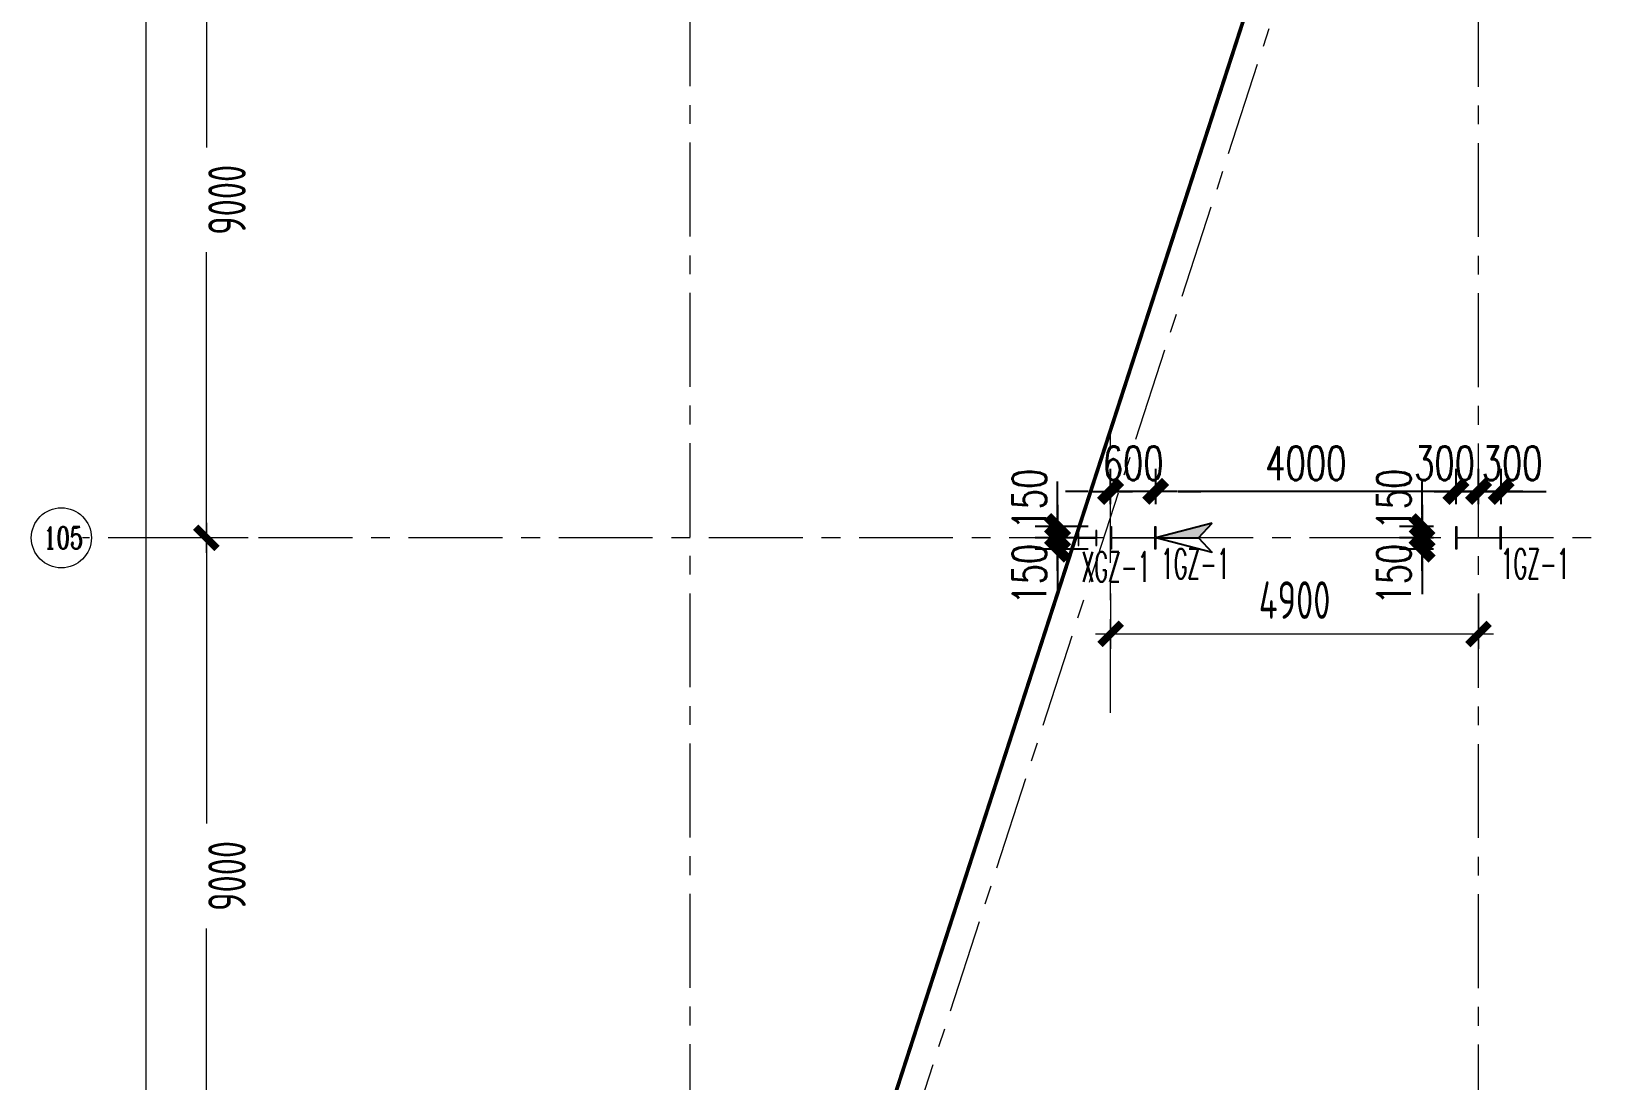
# Model space of a CAD drawing. Extents: x -1201378 to 2367219, y -619313 to 244905.
# Drawn here: x 82366 to 103229, y 166427 to 180395 of the extents above; entities that cross this region are included whole.
import ezdxf
from ezdxf.enums import TextEntityAlignment as Align

# ---------------------------------------------------------------- set-up
doc = ezdxf.new("R2010")
doc.units = 0
doc.header["$LTSCALE"] = 1000
doc.linetypes.add('CENTER', pattern=[2, 1.25, -0.25, 0.25, -0.25])
doc.linetypes.add('HIDDEN', pattern=[0.375, 0.25, -0.125])
doc.layers.get('0').update_dxf_attribs({"linetype": 'CONTINUOUS'})
doc.layers.get('Defpoints').update_dxf_attribs({"linetype": 'CONTINUOUS'})
for name, color, linetype, lineweight in [('S-axis', 111, 'CONTINUOUS', 0), ('S-col', 2, 'CONTINUOUS', 0), ('S-dote', 5, 'CENTER', 0)]:
    doc.layers.add(name, color=color, linetype=linetype, lineweight=lineweight)
for name, color, linetype in [('S-CJGC', 5, 'CONTINUOUS'), ('S-DIMZ', 115, 'CONTINUOUS'), ('S-SGJ', 21, 'CONTINUOUS'), ('S-SHAPE2', 165, 'HIDDEN')]:
    doc.layers.add(name, color=color, linetype=linetype)
doc.styles.add('_TCH_AXIS', font='COMPLEX', dxfattribs={"bigfont": 'GBCBIG'})
doc.styles.add('SS1', font='tj-romans1.shx', dxfattribs={"width": 0.7, "bigfont": 'tj-hztxt1.shx'})
doc.styles.add('TSSD_Dimension', font='tssdeng.shx', dxfattribs={"width": 0.7, "bigfont": 'hztxt.shx'})
doc.dimstyles.new('S-150-ARCHI', dxfattribs={"dimscale": 150, "dimtxt": 3, "dimasz": 2, "dimexe": 2, "dimexo": 2, "dimgap": 1, "dimtad": 1, "dimdec": 0, "dimzin": 0, "dimdsep": 46, "dimtxsty": 'SS1', "dimblk1": 'TT', "dimblk2": 'TT', "dimsah": 1, "dimcen": 1, "dimclrd": 256, "dimclre": 256, "dimclrt": 256, "dimadec": 0, "dimazin": 0, "dimtfac": 1, "dimtdec": 0, "dimtix": 1, "dimtmove": 2, "dimatfit": 0, "dimldrblk": 'TT', "dimfxl": 2, "dimtolj": 1, "dimtzin": 0, "dimarcsym": 0})
doc.dimstyles.new('TSSD_200_200', dxfattribs={"dimtxt": 500, "dimasz": 200, "dimexe": 200, "dimexo": 500, "dimgap": 200, "dimtad": 1, "dimdec": 0, "dimzin": 0, "dimdsep": 46, "dimtxsty": 'TSSD_Dimension', "dimblk": 'ARCHTICK', "dimcen": 0, "dimdle": 200, "dimclrt": 7, "dimadec": 0, "dimazin": 0, "dimtfac": 1, "dimtdec": 0, "dimtix": 1, "dimtmove": 2, "dimatfit": 3, "dimfxl": 1, "dimtolj": 1, "dimtzin": 0, "dimarcsym": 0})

# ---------------------------------------------------------------- blocks, each defined once
blk = doc.blocks.new('_FZH')
at = {"layer": 'S-col'}
blk.add_lwpolyline([(-0.375, -0.188), (-0.375, 0.187), (-0.36, 0.187), (-0.36, 0.005), (0.36, 0.005), (0.36, 0.187), (0.375, 0.187), (0.375, -0.188), (0.36, -0.188), (0.36, -0.005), (-0.36, -0.005), (-0.36, -0.188)], close=True, dxfattribs=at)
blk = doc.blocks.new('w4234324')
at = {"layer": 'S-col', "xscale": 800.0000000000005, "yscale": 800.0000000000005, "zscale": 800.0000000000005}
for p in [(-248054, 777820), (-243454, 777820)]:
    blk.add_blockref('_FZH', p, dxfattribs=at)
blk = doc.blocks.new('_ArchTick')
at = {"color": 0, "linetype": 'ByBlock', "const_width": 0.5}
blk.add_lwpolyline([(-0.71, -0.71), (0.71, 0.71)], dxfattribs=at)
blk = doc.blocks.new('*D2985')
at = {"layer": 'Defpoints', "color": 0, "transparency": 16777216}
for p in [(-215303, 61027), (-214244, 61027), (-214244, 52027)]:
    blk.add_point(p, dxfattribs=at)
at = {"layer": 'S-axis', "color": 0, "lineweight": -2, "transparency": 16777216}
for p, q in [((-215303, 61227), (-215303, 57225)), ((-214744, 61027), (-215503, 61027)), ((-215303, 51827), (-215303, 55829)), ((-214744, 52027), (-215503, 52027))]:
    blk.add_line(p, q, dxfattribs=at)
at = {"layer": 'S-axis', "color": 0, "lineweight": -2, "transparency": 16777216, "xscale": 200, "yscale": 200, "zscale": 200}
for p, rotation in [((-215303, 61027), 90), ((-215303, 52027), 270)]:
    blk.add_blockref('_ArchTick', p, dxfattribs=dict(at, rotation=rotation))
at = {"layer": 'S-axis', "color": 7, "transparency": 16777216, "insert": (-215028, 56527), "char_height": 500, "attachment_point": 5, "rotation": 90, "style": 'TSSD_Dimension'}
blk.add_mtext('\\A1;9000', dxfattribs=at)
blk = doc.blocks.new('*D2986')
at = {"layer": 'Defpoints', "color": 0, "transparency": 16777216}
for p in [(-215303, 70027), (-214244, 70027), (-214244, 61027)]:
    blk.add_point(p, dxfattribs=at)
at = {"layer": 'S-axis', "color": 0, "lineweight": -2, "transparency": 16777216}
for p, q in [((-215303, 70227), (-215303, 66225)), ((-214744, 70027), (-215503, 70027)), ((-215303, 60827), (-215303, 64829)), ((-214744, 61027), (-215503, 61027))]:
    blk.add_line(p, q, dxfattribs=at)
at = {"layer": 'S-axis', "color": 0, "lineweight": -2, "transparency": 16777216, "xscale": 200, "yscale": 200, "zscale": 200}
for p, rotation in [((-215303, 70027), 90), ((-215303, 61027), 270)]:
    blk.add_blockref('_ArchTick', p, dxfattribs=dict(at, rotation=rotation))
at = {"layer": 'S-axis', "color": 7, "transparency": 16777216, "insert": (-215028, 65527), "char_height": 500, "attachment_point": 5, "rotation": 90, "style": 'TSSD_Dimension'}
blk.add_mtext('\\A1;9000', dxfattribs=at)
blk = doc.blocks.new('*D3020')
at = {"layer": 'Defpoints', "color": 0, "transparency": 16777216}
for p in [(-216103, 115727), (-214344, 115727), (-214344, 24327)]:
    blk.add_point(p, dxfattribs=at)
at = {"layer": 'S-axis', "color": 0, "lineweight": -2, "transparency": 16777216}
for p, q in [((-216103, 115927), (-216103, 70833)), ((-214844, 115727), (-216303, 115727)), ((-216103, 24127), (-216103, 69221)), ((-214844, 24327), (-216303, 24327))]:
    blk.add_line(p, q, dxfattribs=at)
at = {"layer": 'S-axis', "color": 0, "lineweight": -2, "transparency": 16777216, "xscale": 200, "yscale": 200, "zscale": 200}
for p, rotation in [((-216103, 115727), 90), ((-216103, 24327), 270)]:
    blk.add_blockref('_ArchTick', p, dxfattribs=dict(at, rotation=rotation))
at = {"layer": 'S-axis', "color": 7, "transparency": 16777216, "insert": (-215828, 70027), "char_height": 500, "attachment_point": 5, "rotation": 90, "style": 'TSSD_Dimension'}
blk.add_mtext('\\A1;91400', dxfattribs=at)
blk = doc.blocks.new('*D3039')
at = {"layer": 'Defpoints', "color": 0, "transparency": 16777216}
for p in [(-203258, 60787), (-198358, 60787), (-198358, 59749)]:
    blk.add_point(p, dxfattribs=at)
at = {"layer": 'S-axis', "color": 0, "lineweight": -2, "transparency": 16777216}
for p, q in [((-203258, 60287), (-203258, 59549)), ((-198358, 60287), (-198358, 59549)), ((-203458, 59749), (-198158, 59749))]:
    blk.add_line(p, q, dxfattribs=at)
at = {"layer": 'S-axis', "color": 0, "lineweight": -2, "transparency": 16777216, "xscale": 200, "yscale": 200, "zscale": 200, "rotation": 180}
blk.add_blockref('_ArchTick', (-203258, 59749), dxfattribs=at)
at = {"layer": 'S-axis', "color": 0, "lineweight": -2, "transparency": 16777216, "xscale": 200, "yscale": 200, "zscale": 200}
blk.add_blockref('_ArchTick', (-198358, 59749), dxfattribs=at)
at = {"layer": 'S-axis', "color": 7, "transparency": 16777216, "insert": (-200808, 60199), "char_height": 500, "attachment_point": 5, "style": 'TSSD_Dimension'}
blk.add_mtext('\\A1;4900', dxfattribs=at)
blk = doc.blocks.new('TT')
blk.add_line((-0.969, 0), (0.969, 0))
at = {"const_width": 0.45}
blk.add_lwpolyline([(-0.442, -0.442), (0.442, 0.442)], dxfattribs=at)
blk = doc.blocks.new('*D5037')
at = {"layer": 'Defpoints', "color": 0, "transparency": 16777216}
for p in [(100890, 173652), (101342, 173652), (101342, 173502)]:
    blk.add_point(p, dxfattribs=at)
at = {"layer": 'S-DIMZ', "lineweight": -2, "transparency": 16777216}
for p, q in [((100890, 173952), (100890, 174252)), ((101042, 173652), (100590, 173652)), ((100890, 173502), (100890, 173652)), ((101042, 173502), (100590, 173502)), ((100890, 173202), (100890, 172902))]:
    blk.add_line(p, q, dxfattribs=at)
at = {"layer": 'S-DIMZ', "lineweight": -2, "transparency": 16777216, "xscale": 300, "yscale": 300, "zscale": 300}
for p, rotation in [((100890, 173652), 270), ((100890, 173502), 90)]:
    blk.add_blockref('TT', p, dxfattribs=dict(at, rotation=rotation))
at = {"layer": 'S-DIMZ', "transparency": 16777216, "insert": (100515, 173168), "char_height": 450, "attachment_point": 5, "rotation": 90, "style": 'SS1'}
blk.add_mtext('\\A1;150', dxfattribs=at)
blk = doc.blocks.new('*D5038')
at = {"layer": 'Defpoints', "color": 0, "transparency": 16777216}
for p in [(100890, 173802), (101342, 173802), (101342, 173652)]:
    blk.add_point(p, dxfattribs=at)
at = {"layer": 'S-DIMZ', "lineweight": -2, "transparency": 16777216}
for p, q in [((100890, 174102), (100890, 174402)), ((101042, 173802), (100590, 173802)), ((100890, 173652), (100890, 173802)), ((101042, 173652), (100590, 173652)), ((100890, 173352), (100890, 173052))]:
    blk.add_line(p, q, dxfattribs=at)
at = {"layer": 'S-DIMZ', "lineweight": -2, "transparency": 16777216, "xscale": 300, "yscale": 300, "zscale": 300}
for p, rotation in [((100890, 173802), 270), ((100890, 173652), 90)]:
    blk.add_blockref('TT', p, dxfattribs=dict(at, rotation=rotation))
at = {"layer": 'S-DIMZ', "transparency": 16777216, "insert": (100515, 174167), "char_height": 450, "attachment_point": 5, "rotation": 90, "style": 'SS1'}
blk.add_mtext('\\A1;150', dxfattribs=at)
blk = doc.blocks.new('*D5039')
at = {"layer": 'Defpoints', "color": 0, "transparency": 16777216}
for p in [(101642, 174270), (101342, 173802), (101642, 173802)]:
    blk.add_point(p, dxfattribs=at)
at = {"layer": 'S-DIMZ', "lineweight": -2, "transparency": 16777216}
for p, q in [((101342, 174102), (101342, 174570)), ((101642, 174102), (101642, 174570)), ((101042, 174270), (100742, 174270)), ((101342, 174270), (101642, 174270)), ((101942, 174270), (102242, 174270))]:
    blk.add_line(p, q, dxfattribs=at)
at = {"layer": 'S-DIMZ', "lineweight": -2, "transparency": 16777216, "xscale": 300, "yscale": 300, "zscale": 300}
blk.add_blockref('TT', (101342, 174270), dxfattribs=at)
at = {"layer": 'S-DIMZ', "lineweight": -2, "transparency": 16777216, "xscale": 300, "yscale": 300, "zscale": 300, "rotation": 180}
blk.add_blockref('TT', (101642, 174270), dxfattribs=at)
at = {"layer": 'S-DIMZ', "transparency": 16777216, "insert": (101189, 174645), "char_height": 450, "attachment_point": 5, "style": 'SS1'}
blk.add_mtext('\\A1;300', dxfattribs=at)
blk = doc.blocks.new('*D5040')
at = {"layer": 'Defpoints', "color": 0, "transparency": 16777216}
for p in [(101942, 174270), (101642, 173802), (101942, 173802)]:
    blk.add_point(p, dxfattribs=at)
at = {"layer": 'S-DIMZ', "lineweight": -2, "transparency": 16777216}
for p, q in [((101642, 174102), (101642, 174570)), ((101942, 174102), (101942, 174570)), ((101342, 174270), (101042, 174270)), ((101642, 174270), (101942, 174270)), ((102242, 174270), (102542, 174270))]:
    blk.add_line(p, q, dxfattribs=at)
at = {"layer": 'S-DIMZ', "lineweight": -2, "transparency": 16777216, "xscale": 300, "yscale": 300, "zscale": 300}
blk.add_blockref('TT', (101642, 174270), dxfattribs=at)
at = {"layer": 'S-DIMZ', "lineweight": -2, "transparency": 16777216, "xscale": 300, "yscale": 300, "zscale": 300, "rotation": 180}
blk.add_blockref('TT', (101942, 174270), dxfattribs=at)
at = {"layer": 'S-DIMZ', "transparency": 16777216, "insert": (102089, 174645), "char_height": 450, "attachment_point": 5, "style": 'SS1'}
blk.add_mtext('\\A1;300', dxfattribs=at)
blk = doc.blocks.new('*D5101')
at = {"layer": 'Defpoints', "color": 0, "transparency": 16777216}
for p in [(96035, 173652), (96742, 173652), (96742, 173502)]:
    blk.add_point(p, dxfattribs=at)
at = {"layer": 'S-DIMZ', "lineweight": -2, "transparency": 16777216}
for p, q in [((96035, 173952), (96035, 174252)), ((96442, 173652), (95735, 173652)), ((96035, 173502), (96035, 173652)), ((96442, 173502), (95735, 173502)), ((96035, 173202), (96035, 172902))]:
    blk.add_line(p, q, dxfattribs=at)
at = {"layer": 'S-DIMZ', "lineweight": -2, "transparency": 16777216, "xscale": 300, "yscale": 300, "zscale": 300}
for p, rotation in [((96035, 173652), 270), ((96035, 173502), 90)]:
    blk.add_blockref('TT', p, dxfattribs=dict(at, rotation=rotation))
at = {"layer": 'S-DIMZ', "transparency": 16777216, "insert": (95660, 173168), "char_height": 450, "attachment_point": 5, "rotation": 90, "style": 'SS1'}
blk.add_mtext('\\A1;150', dxfattribs=at)
blk = doc.blocks.new('*D5102')
at = {"layer": 'Defpoints', "color": 0, "transparency": 16777216}
for p in [(96035, 173802), (96742, 173802), (96742, 173652)]:
    blk.add_point(p, dxfattribs=at)
at = {"layer": 'S-DIMZ', "lineweight": -2, "transparency": 16777216}
for p, q in [((96035, 174102), (96035, 174402)), ((96442, 173802), (95735, 173802)), ((96035, 173652), (96035, 173802)), ((96442, 173652), (95735, 173652)), ((96035, 173352), (96035, 173052))]:
    blk.add_line(p, q, dxfattribs=at)
at = {"layer": 'S-DIMZ', "lineweight": -2, "transparency": 16777216, "xscale": 300, "yscale": 300, "zscale": 300}
for p, rotation in [((96035, 173802), 270), ((96035, 173652), 90)]:
    blk.add_blockref('TT', p, dxfattribs=dict(at, rotation=rotation))
at = {"layer": 'S-DIMZ', "transparency": 16777216, "insert": (95660, 174167), "char_height": 450, "attachment_point": 5, "rotation": 90, "style": 'SS1'}
blk.add_mtext('\\A1;150', dxfattribs=at)
blk = doc.blocks.new('*D5103')
at = {"layer": 'Defpoints', "color": 0, "transparency": 16777216}
for p in [(97342, 174270), (97342, 173802), (101342, 173802)]:
    blk.add_point(p, dxfattribs=at)
at = {"layer": 'S-DIMZ', "lineweight": -2, "transparency": 16777216}
for p, q in [((97342, 174102), (97342, 174570)), ((101342, 174102), (101342, 174570)), ((101042, 174270), (97642, 174270))]:
    blk.add_line(p, q, dxfattribs=at)
at = {"layer": 'S-DIMZ', "lineweight": -2, "transparency": 16777216, "xscale": 300, "yscale": 300, "zscale": 300, "rotation": 180}
blk.add_blockref('TT', (97342, 174270), dxfattribs=at)
at = {"layer": 'S-DIMZ', "lineweight": -2, "transparency": 16777216, "xscale": 300, "yscale": 300, "zscale": 300}
blk.add_blockref('TT', (101342, 174270), dxfattribs=at)
at = {"layer": 'S-DIMZ', "transparency": 16777216, "insert": (99342, 174645), "char_height": 450, "attachment_point": 5, "style": 'SS1'}
blk.add_mtext('\\A1;4000', dxfattribs=at)
blk = doc.blocks.new('*D5104')
at = {"layer": 'Defpoints', "color": 0, "transparency": 16777216}
for p in [(96742, 174270), (96742, 173802), (97342, 173802)]:
    blk.add_point(p, dxfattribs=at)
at = {"layer": 'S-DIMZ', "lineweight": -2, "transparency": 16777216}
for p, q in [((96742, 174102), (96742, 174570)), ((97342, 174102), (97342, 174570)), ((96442, 174270), (96142, 174270)), ((97342, 174270), (96742, 174270)), ((97642, 174270), (97942, 174270))]:
    blk.add_line(p, q, dxfattribs=at)
at = {"layer": 'S-DIMZ', "lineweight": -2, "transparency": 16777216, "xscale": 300, "yscale": 300, "zscale": 300}
blk.add_blockref('TT', (96742, 174270), dxfattribs=at)
at = {"layer": 'S-DIMZ', "lineweight": -2, "transparency": 16777216, "xscale": 300, "yscale": 300, "zscale": 300, "rotation": 180}
blk.add_blockref('TT', (97342, 174270), dxfattribs=at)
at = {"layer": 'S-DIMZ', "transparency": 16777216, "insert": (97042, 174645), "char_height": 450, "attachment_point": 5, "style": 'SS1'}
blk.add_mtext('\\A1;600', dxfattribs=at)
blk = doc.blocks.new('S-CJGC')
at = {"layer": 'S-CJGC'}
for p, q in [((-131, -119), (0, 381)), ((131, -119), (0, 381)), ((0, 381), (0, 0)), ((0, 0), (-131, -119)), ((0, 0), (131, -119))]:
    blk.add_line(p, q, dxfattribs=at)
blk.add_solid([(131, -119), (0, 0), (0, 381)], dxfattribs=at)
blk = doc.blocks.new('1#轴网')
at = {"layer": 'S-axis'}
blk.add_circle((-217234.2, 61028.1), 400, dxfattribs=at)
at = {"layer": 'S-dote'}
for p, q in [((-208858.4, 19038.1), (-208858.4, 124694.3)), ((-198358.5, 19033), (-198358.5, 124689.3)), ((-203258.5, 58697), (-203258.5, 62487)), ((-99358.5, 61027), (-216950.7, 61027))]:
    blk.add_line(p, q, dxfattribs=at)
blk.add_lwpolyline([(-210946, 37609.6), (-184459.5, 119241.7)], dxfattribs=at)
at = {"layer": 'S-axis', "style": '_TCH_AXIS', "width": 0.705882}
blk.add_text('105', height=290.63, dxfattribs=at).set_placement((-217473.5, 60882.8))
at = {"layer": 'S-axis'}
for base, p1, p2, picture, middle in [((-216102.5, 115727), (-214344.3, 24327), (-214344.3, 115727), '*D3020', (-215827.5, 70027)), ((-215302.5, 70027), (-214244.3, 61027), (-214244.3, 70027), '*D2986', (-215027.5, 65527)), ((-215302.5, 61027), (-214244.3, 52027), (-214244.3, 61027), '*D2985', (-215027.5, 56527))]:
    dim = blk.add_linear_dim(base=base, p1=p1, p2=p2, angle=90, dimstyle='TSSD_200_200', dxfattribs=at)
    dim.commit()
    dim.dimension.update_dxf_attribs({"geometry": picture, "text_midpoint": middle, "dimtype": 161})
dim = blk.add_aligned_dim(p1=(-203258.5, 60787), p2=(-198358.5, 60787), distance=-1037.5, dimstyle='TSSD_200_200', dxfattribs=at)
dim.commit()
dim.dimension.update_dxf_attribs({"geometry": '*D3039', "text_midpoint": (-200808.5, 60199.5)})

msp = doc.modelspace()

# ---------------------------------------------------------------- linework, layer by layer
at = {"layer": 'S-col', "color": 6}
msp.add_lwpolyline([(96307.1, 173751.8), (96307.1, 173551.8), (96319.1, 173551.8), (96319.1, 173647.8), (96545.1, 173647.8), (96545.1, 173551.8), (96557.1, 173551.8), (96557.1, 173751.8), (96545.1, 173751.8), (96545.1, 173655.8), (96319.1, 173655.8), (96319.1, 173751.8)], close=True, dxfattribs=at)
at = {"layer": 'S-SHAPE2', "ltscale": 2, "const_width": 50}
msp.add_lwpolyline([(201041.5, 137001.8), (90591.5, 137001.8), (90591.5, 156136.3), (114006.5, 228301.8), (201041.5, 228301.8)], dxfattribs=at)

# ---------------------------------------------------------------- block references
at = {"layer": 'S-axis'}
msp.add_blockref('1#轴网', (300000, 112624.8), dxfattribs=at)
at = {"layer": 'S-CJGC', "xscale": 1.5, "yscale": 1.5, "zscale": 1.5, "rotation": 90.00000000000001}
msp.add_blockref('S-CJGC', (97913.3, 173651.8), dxfattribs=at)
at = {"layer": 'S-col'}
msp.add_blockref('w4234324', (345095.7, -604168.2), dxfattribs=at)

# ---------------------------------------------------------------- texts
at = {"layer": 'S-SGJ', "style": 'SS1', "width": 0.5}
for s, p in [('XGZ-1', (96354.1, 173268.1)), ('1GZ-1', (97411.4, 173308.2)), ('1GZ-1', (101938.9, 173308.2))]:
    msp.add_text(s, height=400, dxfattribs=at).set_placement(p, align=Align.MIDDLE_LEFT)

# ---------------------------------------------------------------- dimensions: what is measured, and where the dimension line sits
at = {"layer": 'S-DIMZ'}
for base, p1, p2, picture, middle in [((96741.5, 174270), (97341.5, 173801.8), (96741.5, 173801.8), '*D5104', (97041.5, 174645)), ((97341.5, 174270), (101341.5, 173801.8), (97341.5, 173801.8), '*D5103', (99341.5, 174645))]:
    dim = msp.add_linear_dim(base=base, p1=p1, p2=p2, dimstyle='S-150-ARCHI', dxfattribs=at)
    dim.commit()
    dim.dimension.update_dxf_attribs({"geometry": picture, "text_midpoint": middle})
for base, p1, p2, picture, middle in [((101641.5, 174270), (101341.5, 173801.8), (101641.5, 173801.8), '*D5039', (101188.6, 174645)), ((101941.5, 174270), (101641.5, 173801.8), (101941.5, 173801.8), '*D5040', (102089.3, 174645))]:
    dim = msp.add_linear_dim(base=base, p1=p1, p2=p2, dimstyle='S-150-ARCHI', dxfattribs=at)
    dim.commit()
    dim.dimension.update_dxf_attribs({"geometry": picture, "text_midpoint": middle, "dimtype": 160})
for base, p1, p2, picture, middle in [((96035.2, 173801.8), (96741.5, 173651.8), (96741.5, 173801.8), '*D5102', (95660.2, 174166.7)), ((100890.1, 173801.8), (101341.5, 173651.8), (101341.5, 173801.8), '*D5038', (100515.1, 174166.7)), ((96035.2, 173651.8), (96741.5, 173501.8), (96741.5, 173651.8), '*D5101', (95660.2, 173168)), ((100890.1, 173651.8), (101341.5, 173501.8), (101341.5, 173651.8), '*D5037', (100515.1, 173168))]:
    dim = msp.add_linear_dim(base=base, p1=p1, p2=p2, angle=90, dimstyle='S-150-ARCHI', dxfattribs=at)
    dim.commit()
    dim.dimension.update_dxf_attribs({"geometry": picture, "text_midpoint": middle, "dimtype": 160})

doc.saveas('drawing.dxf')
